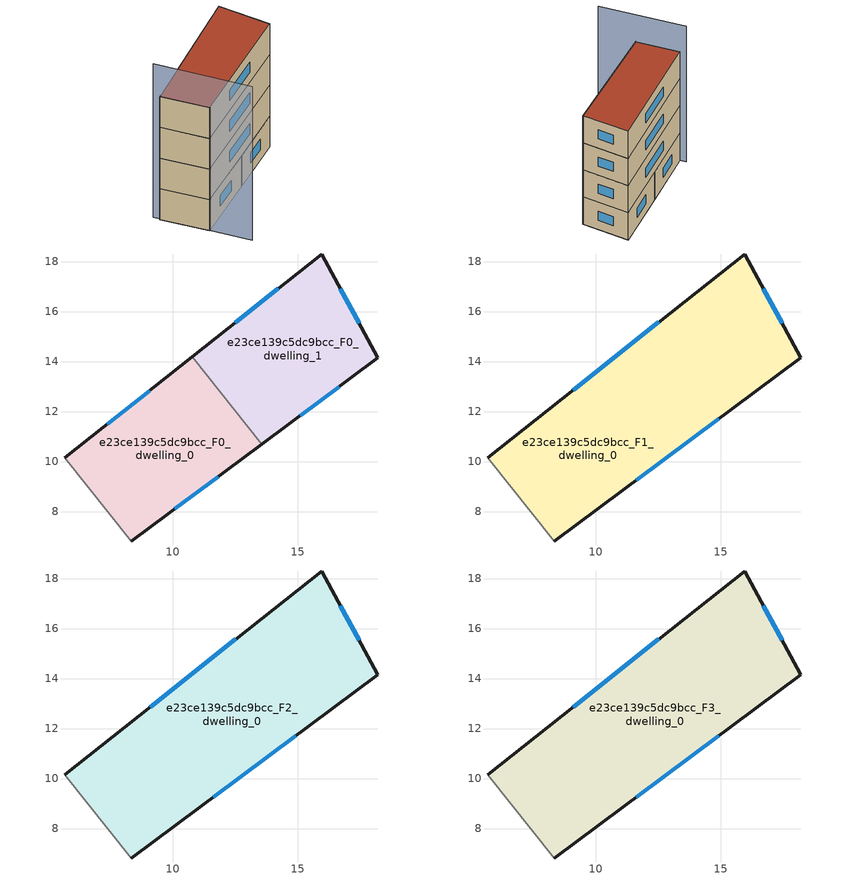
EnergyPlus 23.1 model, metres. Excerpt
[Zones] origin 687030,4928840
e23ce139c5dc9bcc_F0_dwelling_0
 floor ground (EU_floor_Construction): 13.55,10.69 10.77,14.19 5.68,10.14 8.34,6.82 z0
 wall outside (EU_wall_Construction): 5.68,10.14 10.77,14.19 / 13.55,10.69 8.34,6.82 z0:3
 wall adiabatic (EU_wall_Construction): 8.34,6.82 5.68,10.14 z0:3
 wall to e23ce139c5dc9bcc_F0_dwelling_1 (EU_wall_Construction): 10.77,14.19 13.55,10.69 z0:3
 window (EU_Window_Construction): 7.38,11.49 9.07,12.84 / 11.81,9.4 10.07,8.11 z1:2
e23ce139c5dc9bcc_F0_dwelling_1
 floor ground (EU_floor_Construction): 18.21,14.14 15.96,18.3 10.77,14.19 13.55,10.69 z0
 wall outside (EU_wall_Construction): 10.77,14.19 15.96,18.3 18.21,14.14 13.55,10.69 z0:3
 window (EU_Window_Construction): 12.5,15.56 14.23,16.93 / 16.71,16.92 17.46,15.53 / 16.65,12.99 15.1,11.84 z1:2
e23ce139c5dc9bcc_F1_dwelling_0
 floor to e23ce139c5dc9bcc_F0_dwelling_0 (EU_floor_Construction): 13.55,10.69 10.77,14.19 5.68,10.14 8.34,6.82 z3
 floor to e23ce139c5dc9bcc_F0_dwelling_1 (EU_floor_Construction): 18.21,14.14 15.96,18.3 10.77,14.19 13.55,10.69 z3
 wall outside (EU_wall_Construction): 5.68,10.14 15.96,18.3 18.21,14.14 8.34,6.82 z3:6
 wall adiabatic (EU_wall_Construction): 8.34,6.82 5.68,10.14 z3:6
 window (EU_Window_Construction): 9.1,12.86 12.53,15.58 / 16.71,16.92 17.46,15.53 / 14.92,11.7 11.63,9.26 z4:5
e23ce139c5dc9bcc_F2_dwelling_0
 floor to e23ce139c5dc9bcc_F1_dwelling_0 (EU_floor_Construction): 18.21,14.14 15.96,18.3 5.68,10.14 8.34,6.82 z6
 wall outside (EU_wall_Construction): 5.68,10.14 15.96,18.3 18.21,14.14 8.34,6.82 z6:9
 wall adiabatic (EU_wall_Construction): 8.34,6.82 5.68,10.14 z6:9
 window (EU_Window_Construction): 9.1,12.86 12.53,15.58 / 16.71,16.92 17.46,15.53 / 14.92,11.7 11.63,9.26 z7:8
e23ce139c5dc9bcc_F3_dwelling_0
 floor to e23ce139c5dc9bcc_F2_dwelling_0 (EU_floor_Construction): 18.21,14.14 15.96,18.3 5.68,10.14 8.34,6.82 z9
 wall outside (EU_wall_Construction): 5.68,10.14 15.96,18.3 18.21,14.14 8.34,6.82 z9:12
 wall adiabatic (EU_wall_Construction): 8.34,6.82 5.68,10.14 z9:12
 window (EU_Window_Construction): 9.1,12.86 12.53,15.58 / 16.71,16.92 17.46,15.53 / 14.92,11.7 11.63,9.26 z10:11
 roof outside (EU_roof_Construction): 15.96,18.3 18.21,14.14 8.34,6.82 5.68,10.14 z12
shading: 5.4,10.67 10.59,4.01 z0:15
[Building]
EU S2 Campaign: North Axis=0; Terrain=City; Solar Distribution=FullExterior
[Site:Location]
Bologna: Latitude=44.5; Longitude=11.25; Time Zone=1; Elevation=37
[SizingPeriod:WeatherFileDays]
AnnualSizingPeriod: Begin Month=1; Begin Day of Month=1; End Month=12; End Day of Month=31; Day of Week for Start Day=Monday; Use Weather File Daylight Saving Period=No; Use Weather File Rain and Snow Indicators=No
[MATERIAL]
EU_InternalMass_Material: Roughness=MediumRough; Thickness=0.1; Conductivity=1; Density=1800; Specific Heat=900; Thermal Absorptance=0.9; Solar Absorptance=0.7; Visible Absorptance=0.7
[MATERIAL:NOMASS] Roughness=MediumRough; Thermal Absorptance=0.9; Solar Absorptance=0.7; Visible Absorptance=0.7
Name | Thermal Resistance
EU_wall_NoMass | 0.937881
EU_roof_NoMass | 0.548572
EU_floor_NoMass | 0.71348
[WINDOWMATERIAL:SIMPLEGLAZINGSYSTEM]
EU_Window_SimpleGlazing: UFactor=4.25633; Solar Heat Gain Coefficient=0.85; Visible Transmittance=0.85
[CONSTRUCTION]
EU_wall_Construction: EU_wall_NoMass
EU_roof_Construction: EU_roof_NoMass
EU_floor_Construction: EU_floor_NoMass
EU_InternalMass_Construction: EU_InternalMass_Material
EU_Window_Construction: EU_Window_SimpleGlazing
[ZONE] Type=1; Multiplier=1; Ceiling Height=autocalculate; Floor Area=autocalculate; Part of Total Floor Area=Yes
Name | Volume
e23ce139c5dc9bcc_F0_dwelling_0 | 85.0298
e23ce139c5dc9bcc_F1_dwelling_0; e23ce139c5dc9bcc_F2_dwelling_0; e23ce139c5dc9bcc_F3_dwelling_0 | 170.046
e23ce139c5dc9bcc_F0_dwelling_1 | 85.0276
[INTERNALMASS] Construction=EU_InternalMass_Construction
Name | Zone or ZoneList | Surface Area
e23ce139c5dc9bcc_F0_dwelling_0_EU_InternalMass | e23ce139c5dc9bcc_F0_dwelling_0 | 28.3432
e23ce139c5dc9bcc_F0_dwelling_1_EU_InternalMass | e23ce139c5dc9bcc_F0_dwelling_1 | 28.3427
e23ce139c5dc9bcc_F1_dwelling_0_EU_InternalMass | e23ce139c5dc9bcc_F1_dwelling_0 | 56.6822
e23ce139c5dc9bcc_F2_dwelling_0_EU_InternalMass | e23ce139c5dc9bcc_F2_dwelling_0 | 56.6822
e23ce139c5dc9bcc_F3_dwelling_0_EU_InternalMass | e23ce139c5dc9bcc_F3_dwelling_0 | 56.6822
[OTHEREQUIPMENT] Fuel Type=Electricity; Design Level Calculation Method=Watts/Area; Power per Zone Floor Area=1; Fraction Latent=0; Fraction Radiant=0; Fraction Lost=0; Carbon Dioxide Generation Rate=0; EndUse Subcategory=EU_Step8_InternalGains
Name | Zone or ZoneList or Space or SpaceList | Schedule
EU_Step8_InternalGain_e23ce139c5dc9bcc_F0_dwelling_0_f000 | e23ce139c5dc9bcc_F0_dwelling_0 | EU_Step8_GainSchedule_e23ce139c5dc9bcc_F0_dwelling_0_f000
EU_Step8_InternalGain_e23ce139c5dc9bcc_F0_dwelling_1_f000 | e23ce139c5dc9bcc_F0_dwelling_1 | EU_Step8_GainSchedule_e23ce139c5dc9bcc_F0_dwelling_1_f000
EU_Step8_InternalGain_e23ce139c5dc9bcc_F1_dwelling_0_f000 | e23ce139c5dc9bcc_F1_dwelling_0 | EU_Step8_GainSchedule_e23ce139c5dc9bcc_F1_dwelling_0_f000
EU_Step8_InternalGain_e23ce139c5dc9bcc_F2_dwelling_0_f000 | e23ce139c5dc9bcc_F2_dwelling_0 | EU_Step8_GainSchedule_e23ce139c5dc9bcc_F2_dwelling_0_f000
EU_Step8_InternalGain_e23ce139c5dc9bcc_F3_dwelling_0_f000 | e23ce139c5dc9bcc_F3_dwelling_0 | EU_Step8_GainSchedule_e23ce139c5dc9bcc_F3_dwelling_0_f000
[ZONEVENTILATION:DESIGNFLOWRATE] Schedule=EU_AlwaysOn; Design Flow Rate Calculation Method=AirChanges/Hour; Air Changes per Hour=0.687892; Ventilation Type=Natural; Fan Pressure Rise=0; Fan Total Efficiency=1; Constant Term Coefficient=1; Temperature Term Coefficient=0; Velocity Term Coefficient=0; Velocity Squared Term Coefficient=0; Minimum Indoor Temperature=-100; Maximum Indoor Temperature=100; Delta Temperature=-100; Minimum Outdoor Temperature=-100; Maximum Outdoor Temperature=100; Maximum Wind Speed=40
Name | Zone or ZoneList or Space or SpaceList
EU_ConstantAir_e23ce139c5dc9bcc_F0_dwelling_0 | e23ce139c5dc9bcc_F0_dwelling_0
EU_ConstantAir_e23ce139c5dc9bcc_F0_dwelling_1 | e23ce139c5dc9bcc_F0_dwelling_1
EU_ConstantAir_e23ce139c5dc9bcc_F1_dwelling_0 | e23ce139c5dc9bcc_F1_dwelling_0
EU_ConstantAir_e23ce139c5dc9bcc_F2_dwelling_0 | e23ce139c5dc9bcc_F2_dwelling_0
EU_ConstantAir_e23ce139c5dc9bcc_F3_dwelling_0 | e23ce139c5dc9bcc_F3_dwelling_0
[HVACTEMPLATE:THERMOSTAT] Constant Heating Setpoint=20; Constant Cooling Setpoint=50
EU_HeatOnly_e23ce139c5dc9bcc_F0_dwelling_0; EU_HeatOnly_e23ce139c5dc9bcc_F0_dwelling_1; EU_HeatOnly_e23ce139c5dc9bcc_F1_dwelling_0; EU_HeatOnly_e23ce139c5dc9bcc_F2_dwelling_0; EU_HeatOnly_e23ce139c5dc9bcc_F3_dwelling_0
[HVACTEMPLATE:ZONE:IDEALLOADSAIRSYSTEM] System Availability Schedule=EU_AlwaysOn; Maximum Heating Supply Air Temperature=50; Minimum Cooling Supply Air Temperature=13; Maximum Heating Supply Air Humidity Ratio=0.0156; Minimum Cooling Supply Air Humidity Ratio=0.0077; Heating Limit=NoLimit; Cooling Limit=NoLimit; Heating Availability Schedule=EU_AlwaysOn; Cooling Availability Schedule=EU_CoolingOff; Dehumidification Control Type=ConstantSensibleHeatRatio; Cooling Sensible Heat Ratio=0.7; Dehumidification Setpoint=60; Humidification Control Type=None; Humidification Setpoint=30; Outdoor Air Method=None; Outdoor Air Flow Rate per Person=0.00944; Outdoor Air Flow Rate per Zone Floor Area=0; Outdoor Air Flow Rate per Zone=0; Demand Controlled Ventilation Type=None; Outdoor Air Economizer Type=NoEconomizer; Heat Recovery Type=None; Sensible Heat Recovery Effectiveness=0.7; Latent Heat Recovery Effectiveness=0.65
Name | Template Thermostat
e23ce139c5dc9bcc_F0_dwelling_0 | EU_HeatOnly_e23ce139c5dc9bcc_F0_dwelling_0
e23ce139c5dc9bcc_F0_dwelling_1 | EU_HeatOnly_e23ce139c5dc9bcc_F0_dwelling_1
e23ce139c5dc9bcc_F1_dwelling_0 | EU_HeatOnly_e23ce139c5dc9bcc_F1_dwelling_0
e23ce139c5dc9bcc_F2_dwelling_0 | EU_HeatOnly_e23ce139c5dc9bcc_F2_dwelling_0
e23ce139c5dc9bcc_F3_dwelling_0 | EU_HeatOnly_e23ce139c5dc9bcc_F3_dwelling_0
[SIZING:ZONE] Zone Cooling Design Supply Air Temperature Input Method=SupplyAirTemperature; Zone Cooling Design Supply Air Temperature=13; Zone Heating Design Supply Air Temperature Input Method=SupplyAirTemperature; Zone Heating Design Supply Air Temperature=50; Zone Cooling Design Supply Air Humidity Ratio=0.008; Zone Heating Design Supply Air Humidity Ratio=0.008; Cooling Design Air Flow Method=DesignDay; Cooling Design Air Flow Rate=0; Cooling Minimum Air Flow per Zone Floor Area=0.000762; Cooling Minimum Air Flow=0; Cooling Minimum Air Flow Fraction=0.2; Heating Design Air Flow Method=DesignDay; Heating Design Air Flow Rate=0; Heating Maximum Air Flow per Zone Floor Area=0.002032; Heating Maximum Air Flow=0.141576; Heating Maximum Air Flow Fraction=0.3; Account for Dedicated Outdoor Air System=No; Dedicated Outdoor Air System Control Strategy=NeutralSupplyAir; Dedicated Outdoor Air Low Setpoint Temperature for Design=autosize; Dedicated Outdoor Air High Setpoint Temperature for Design=autosize; Zone Load Sizing Method=Sensible Load Only No Latent Load; Zone Latent Cooling Design Supply Air Humidity Ratio Input Method=HumidityRatioDifference; Zone Cooling Design Supply Air Humidity Ratio Difference=0.005; Zone Latent Heating Design Supply Air Humidity Ratio Input Method=HumidityRatioDifference; Zone Humidification Design Supply Air Humidity Ratio Difference=0.005
e23ce139c5dc9bcc_F0_dwelling_0; e23ce139c5dc9bcc_F0_dwelling_1; e23ce139c5dc9bcc_F1_dwelling_0; e23ce139c5dc9bcc_F2_dwelling_0; e23ce139c5dc9bcc_F3_dwelling_0
[SCHEDULE:CONSTANT]
Name | Hourly Value
EU_AlwaysOn | 1
EU_CoolingOff | 0
[SCHEDULE:FILE] Column Number=1; Rows to Skip at Top=0; Number of Hours of Data=8760; Column Separator=Comma; Interpolate to Timestep=No; Minutes per Item=60; Adjust Schedule for Daylight Savings=Yes
Name | File
EU_Step8_GainSchedule_e23ce139c5dc9bcc_F0_dwelling_0_f000 | ../../schedules/e23ce139c5dc9bcc/e23ce139c5dc9bcc_F0_dwelling_0_f000_gain.csv
EU_Step8_GainSchedule_e23ce139c5dc9bcc_F0_dwelling_1_f000 | ../../schedules/e23ce139c5dc9bcc/e23ce139c5dc9bcc_F0_dwelling_1_f000_gain.csv
EU_Step8_GainSchedule_e23ce139c5dc9bcc_F1_dwelling_0_f000 | ../../schedules/e23ce139c5dc9bcc/e23ce139c5dc9bcc_F1_dwelling_0_f000_gain.csv
EU_Step8_GainSchedule_e23ce139c5dc9bcc_F2_dwelling_0_f000 | ../../schedules/e23ce139c5dc9bcc/e23ce139c5dc9bcc_F2_dwelling_0_f000_gain.csv
EU_Step8_GainSchedule_e23ce139c5dc9bcc_F3_dwelling_0_f000 | ../../schedules/e23ce139c5dc9bcc/e23ce139c5dc9bcc_F3_dwelling_0_f000_gain.csv
